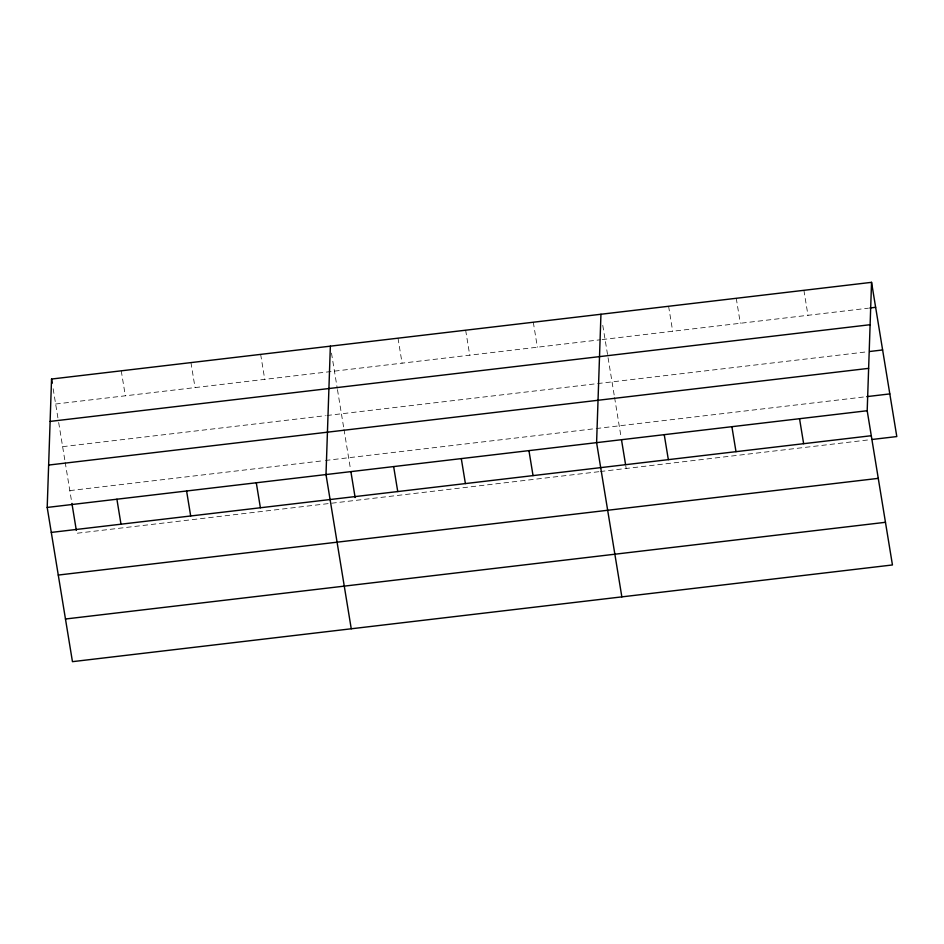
<?xml version="1.0" encoding="UTF-8"?>
<svg xmlns="http://www.w3.org/2000/svg" width="944" height="944" viewBox="0 0 944 944"><rect width="100%" height="100%" fill="white"/><g stroke="black" fill="none" stroke-linecap="round" stroke-linejoin="round"><path stroke-width="0.71" stroke-dasharray="4.72 3.54" d="M55.637 404.02L600.714 339.734M602.154 339.569L868.433 308.169M62.623 446.665L325.456 415.679M326.907 415.502L866.793 351.841M69.821 490.609L323.934 460.648M325.385 460.471L594.744 428.706M596.183 428.541L866.781 396.633M598.85 471.705L76.806 533.266L76.334 530.422M600.29 471.528L869.448 439.786M803.899 290.315L807.981 315.296M736.249 298.292L740.332 323.273M668.6 306.281L672.683 331.25M602.768 325.35L607.83 356.289M608.066 357.717L614.343 396.055M614.579 397.471L621.081 437.202M625.73 465.628L626.202 468.472M533.301 322.234L537.384 347.203M465.652 330.211L469.734 355.18M398.002 338.188L402.085 363.169M331.486 353.103L337.232 388.196M337.468 389.624L343.746 427.962M343.982 429.39L350.484 469.109M260.65 354.378L264.745 379.358M190.948 362.602L195.042 387.583M121.245 370.827L125.34 395.796M53.147 388.751L58.434 421.083M58.67 422.499L64.947 460.849M65.183 462.265L71.685 501.984"/><path stroke-width="1.42" d="M871.548 282.339L867.194 410.734L892.446 564.96L72.452 661.661L47.2 507.435L51.554 379.04L871.548 282.339L896.8 436.565L872.327 439.444M330.353 346.165L325.999 474.561L351.251 628.775M600.95 314.258L596.596 442.642L621.848 596.868M869.872 307.992L875.631 307.319M50.115 421.413L870.108 324.712M869.66 351.498L882.616 349.964M48.64 465.062L868.633 368.361M866.781 396.633L889.814 393.908M47.2 507.435L867.194 410.734M51.295 532.416L871.288 435.715M58.28 575.061L878.274 478.36M65.466 619.004L885.46 522.303M799.544 418.711L803.639 443.692M731.895 426.688L735.99 451.669M664.246 434.665L668.34 459.645M621.541 440.046L625.506 464.212M528.947 450.63L533.041 475.599M461.297 458.607L465.392 483.576M393.648 466.584L397.743 491.553M350.944 471.953L355.133 497.547M256.296 482.773L260.391 507.754M186.593 490.998L190.688 515.979M116.903 499.211L120.985 524.191M51.554 379.04L52.227 383.205M71.921 503.412L76.334 530.422"/></g></svg>
